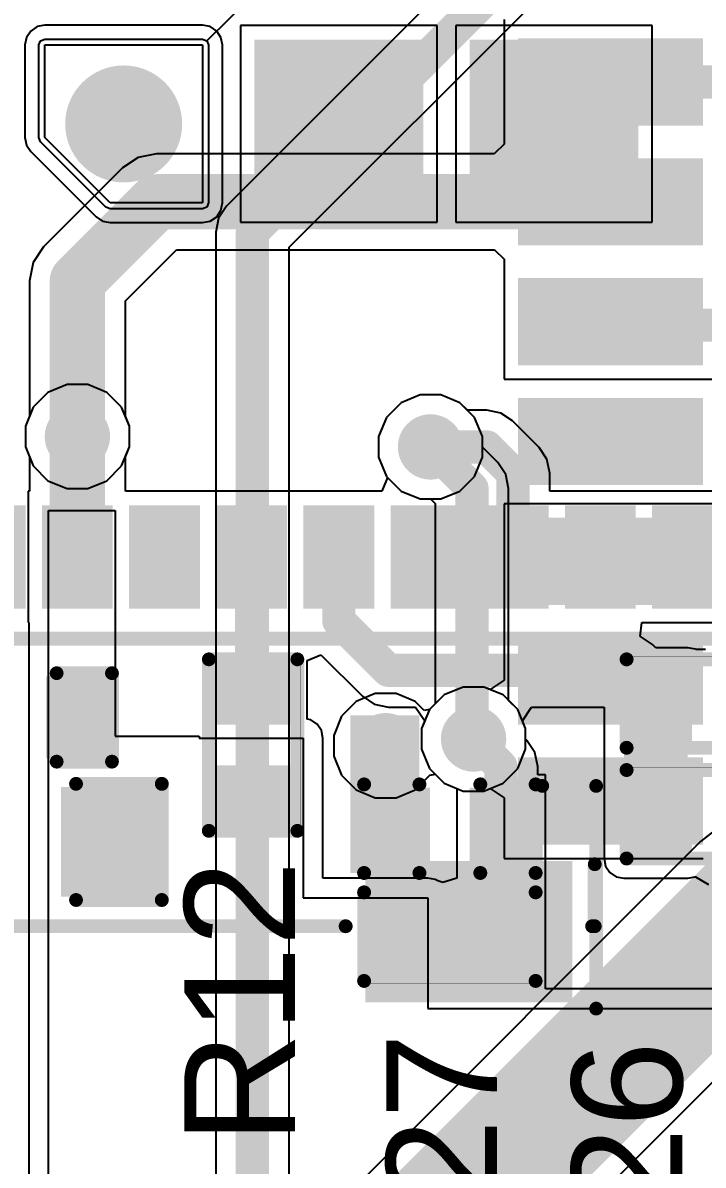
# Model space of a CAD drawing. Header units: inches. Extents: x 0 to 5376, y 0 to 5416.
# Drawn here: x 10.08 to 16.32, y 91.09 to 101.58 of the extents above; entities that cross this region are included whole.
import ezdxf

# ---------------------------------------------------------------- set-up
doc = ezdxf.new("R2010")
doc.units = ezdxf.units.IN
for name, color, linetype in [('Bottom Layer', 5, 'Continuous'), ('Bottom Overlay', 54, 'Continuous'), ('Bottom Paste', 16, 'Continuous'), ('Bottom Solder', 6, 'Continuous'), ('Layer 1', 16, 'Continuous'), ('Layer 2', 76, 'Continuous'), ('Top Layer', 1, 'Continuous'), ('Top Overlay', 2, 'Continuous'), ('Top Paste', 8, 'Continuous'), ('Top Solder', 216, 'Continuous'), ('Via Holes', 16, 'Continuous')]:
    doc.layers.add(name, color=color, linetype=linetype)
doc.styles.add('Arial', font='', dxfattribs={"height": 0.2})
doc.styles.get('Arial').set_extended_font_data('Arial')

msp = doc.modelspace()

# ---------------------------------------------------------------- hatches: boundary and pattern name
at = {"layer": 'Bottom Layer'}
for points in [[(14.67, 100.688), (14.67, 101.388), (16.27, 101.388), (16.27, 100.688)], [(14.67, 99.588), (14.67, 100.288), (16.27, 100.288), (16.27, 99.588)], [(14.67, 98.488), (14.67, 99.188), (16.27, 99.188), (16.27, 98.488)], [(14.67, 97.388), (14.67, 98.088), (16.27, 98.088), (16.27, 97.388)], [(14.67, 96.288), (14.67, 96.988), (16.27, 96.988), (16.27, 96.288)], [(14.67, 95.188), (14.67, 95.888), (16.27, 95.888), (16.27, 95.188)], [(14.67, 94.088), (14.67, 94.788), (16.27, 94.788), (16.27, 94.088)], [(13.27, 92.638), (13.27, 93.838), (15.07, 93.838), (15.07, 92.638)]]:
    msp.add_hatch(color=5, dxfattribs=at).paths.add_polyline_path(points)
h = msp.add_hatch(color=5, dxfattribs=at)
edge = h.paths.add_edge_path()
edge.add_arc((10.576, 97.783), 0.3, 0, 360)
h = msp.add_hatch(color=5, dxfattribs=at)
edge = h.paths.add_edge_path()
edge.add_arc((13.818, 97.688), 0.3, 0, 360)
h = msp.add_hatch(color=5, dxfattribs=at)
edge = h.paths.add_edge_path()
edge.add_arc((13.406, 94.945), 0.3, 0, 360)
h = msp.add_hatch(color=5, dxfattribs=at)
edge = h.paths.add_edge_path()
edge.add_arc((14.213, 95.007), 0.3, 0, 360)
at = {"layer": 'Bottom Paste'}
for points in [[(14.67, 100.688), (14.67, 101.388), (16.27, 101.388), (16.27, 100.688)], [(14.67, 99.588), (14.67, 100.288), (16.27, 100.288), (16.27, 99.588)], [(14.67, 98.488), (14.67, 99.188), (16.27, 99.188), (16.27, 98.488)], [(14.67, 97.388), (14.67, 98.088), (16.27, 98.088), (16.27, 97.388)], [(14.67, 96.288), (14.67, 96.988), (16.27, 96.988), (16.27, 96.288)], [(14.67, 95.188), (14.67, 95.888), (16.27, 95.888), (16.27, 95.188)], [(14.67, 94.088), (14.67, 94.788), (16.27, 94.788), (16.27, 94.088)], [(13.27, 92.638), (13.27, 93.838), (15.07, 93.838), (15.07, 92.638)]]:
    msp.add_hatch(color=16, dxfattribs=at).paths.add_polyline_path(points)
at = {"layer": 'Bottom Solder'}
for points in [[(14.62, 100.638), (14.62, 101.438), (16.32, 101.438), (16.32, 100.638)], [(14.62, 99.538), (14.62, 100.338), (16.32, 100.338), (16.32, 99.538)], [(14.62, 98.438), (14.62, 99.238), (16.32, 99.238), (16.32, 98.438)], [(14.62, 97.338), (14.62, 98.138), (16.32, 98.138), (16.32, 97.338)], [(14.62, 96.238), (14.62, 97.038), (16.32, 97.038), (16.32, 96.238)], [(14.62, 95.138), (14.62, 95.938), (16.32, 95.938), (16.32, 95.138)], [(14.62, 94.038), (14.62, 94.838), (16.32, 94.838), (16.32, 94.038)], [(13.22, 92.588), (13.22, 93.888), (15.12, 93.888), (15.12, 92.588)]]:
    msp.add_hatch(color=6, dxfattribs=at).paths.add_polyline_path(points)
at = {"layer": 'Layer 1'}
h = msp.add_hatch(color=16, dxfattribs=at)
edge = h.paths.add_edge_path()
edge.add_arc((10.576, 97.783), 0.3, 0, 360)
h = msp.add_hatch(color=16, dxfattribs=at)
edge = h.paths.add_edge_path()
edge.add_arc((13.818, 97.688), 0.3, 0, 360)
h = msp.add_hatch(color=16, dxfattribs=at)
edge = h.paths.add_edge_path()
edge.add_arc((13.406, 94.945), 0.3, 0, 360)
h = msp.add_hatch(color=16, dxfattribs=at)
edge = h.paths.add_edge_path()
edge.add_arc((14.213, 95.007), 0.3, 0, 360)
at = {"layer": 'Layer 2'}
h = msp.add_hatch(color=76, dxfattribs=at)
edge = h.paths.add_edge_path()
edge.add_arc((10.576, 97.783), 0.3, 0, 360)
h = msp.add_hatch(color=76, dxfattribs=at)
edge = h.paths.add_edge_path()
edge.add_arc((13.818, 97.688), 0.3, 0, 360)
h = msp.add_hatch(color=76, dxfattribs=at)
edge = h.paths.add_edge_path()
edge.add_arc((13.406, 94.945), 0.3, 0, 360)
h = msp.add_hatch(color=76, dxfattribs=at)
edge = h.paths.add_edge_path()
edge.add_arc((14.213, 95.007), 0.3, 0, 360)
at = {"layer": 'Top Layer'}
for points in [[(12.251, 99.928), (12.251, 101.378), (13.701, 101.378), (13.701, 99.928)], [(14.226, 99.928), (14.226, 101.378), (15.676, 101.378), (15.676, 99.928)], [(10.301, 96.253), (10.301, 97.103), (10.851, 97.103), (10.851, 96.253)], [(11.101, 96.253), (11.101, 97.103), (11.651, 97.103), (11.651, 96.253)], [(11.901, 96.253), (11.901, 97.103), (12.451, 97.103), (12.451, 96.253)], [(12.701, 96.253), (12.701, 97.103), (13.251, 97.103), (13.251, 96.253)], [(13.501, 96.253), (13.501, 97.103), (14.051, 97.103), (14.051, 96.253)], [(14.301, 96.253), (14.301, 97.103), (14.851, 97.103), (14.851, 96.253)], [(15.101, 96.253), (15.101, 97.103), (15.651, 97.103), (15.651, 96.253)], [(15.901, 96.253), (15.901, 97.103), (16.451, 97.103), (16.451, 96.253)], [(12.506, 95.192), (11.871, 95.192), (11.871, 95.65), (12.506, 95.65)], [(15.593, 93.91), (16.18, 93.91), (16.18, 95.662), (15.593, 95.662)], [(16.164, 95.65), (16.164, 95.015), (15.707, 95.015), (15.707, 95.65)], [(10.805, 95.523), (10.805, 94.888), (10.347, 94.888), (10.347, 95.523)], [(13.081, 93.777), (13.716, 93.777), (13.716, 95.225), (13.081, 95.225)], [(12.506, 94.253), (11.871, 94.253), (11.871, 94.71), (12.506, 94.71)], [(16.164, 94.634), (16.164, 93.999), (15.707, 93.999), (15.707, 94.634)], [(10.487, 93.618), (10.487, 94.507), (11.249, 94.507), (11.249, 93.618)], [(13.297, 93.866), (13.297, 94.501), (13.754, 94.501), (13.754, 93.866)], [(14.237, 93.866), (14.237, 94.501), (14.694, 94.501), (14.694, 93.866)], [(13.297, 92.875), (13.297, 93.51), (13.754, 93.51), (13.754, 92.875)], [(14.237, 92.875), (14.237, 93.51), (14.694, 93.51), (14.694, 92.875)]]:
    msp.add_hatch(color=1, dxfattribs=at).paths.add_polyline_path(points)
h = msp.add_hatch(color=1, dxfattribs=at)
edge = h.paths.add_edge_path()
edge.add_arc((11.001, 100.653), 0.435, 0, 360)
h = msp.add_hatch(color=1, dxfattribs=at)
edge = h.paths.add_edge_path()
edge.add_arc((10.576, 97.783), 0.3, 0, 360)
h = msp.add_hatch(color=1, dxfattribs=at)
edge = h.paths.add_edge_path()
edge.add_arc((13.818, 97.688), 0.3, 0, 360)
h = msp.add_hatch(color=1, dxfattribs=at)
edge = h.paths.add_edge_path()
edge.add_arc((13.406, 94.945), 0.3, 0, 360)
h = msp.add_hatch(color=1, dxfattribs=at)
edge = h.paths.add_edge_path()
edge.add_arc((14.213, 95.007), 0.3, 0, 360)
at = {"layer": 'Top Paste'}
for points in [[(12.251, 99.928), (12.251, 101.378), (13.701, 101.378), (13.701, 99.928)], [(14.226, 99.928), (14.226, 101.378), (15.676, 101.378), (15.676, 99.928)], [(10.301, 96.253), (10.301, 97.103), (10.851, 97.103), (10.851, 96.253)], [(11.101, 96.253), (11.101, 97.103), (11.651, 97.103), (11.651, 96.253)], [(11.901, 96.253), (11.901, 97.103), (12.451, 97.103), (12.451, 96.253)], [(12.701, 96.253), (12.701, 97.103), (13.251, 97.103), (13.251, 96.253)], [(13.501, 96.253), (13.501, 97.103), (14.051, 97.103), (14.051, 96.253)], [(14.301, 96.253), (14.301, 97.103), (14.851, 97.103), (14.851, 96.253)], [(15.101, 96.253), (15.101, 97.103), (15.651, 97.103), (15.651, 96.253)], [(15.901, 96.253), (15.901, 97.103), (16.451, 97.103), (16.451, 96.253)], [(12.506, 95.192), (11.871, 95.192), (11.871, 95.65), (12.506, 95.65)], [(16.164, 95.65), (16.164, 95.015), (15.707, 95.015), (15.707, 95.65)], [(10.805, 95.523), (10.805, 94.888), (10.347, 94.888), (10.347, 95.523)], [(12.506, 94.253), (11.871, 94.253), (11.871, 94.71), (12.506, 94.71)], [(16.164, 94.634), (16.164, 93.999), (15.707, 93.999), (15.707, 94.634)], [(10.487, 93.618), (10.487, 94.507), (11.249, 94.507), (11.249, 93.618)], [(13.297, 93.866), (13.297, 94.501), (13.754, 94.501), (13.754, 93.866)], [(14.237, 93.866), (14.237, 94.501), (14.694, 94.501), (14.694, 93.866)], [(13.297, 92.875), (13.297, 93.51), (13.754, 93.51), (13.754, 92.875)], [(14.237, 92.875), (14.237, 93.51), (14.694, 93.51), (14.694, 92.875)]]:
    msp.add_hatch(color=8, dxfattribs=at).paths.add_polyline_path(points)
h = msp.add_hatch(color=8, dxfattribs=at)
edge = h.paths.add_edge_path()
edge.add_arc((11.001, 100.653), 0.435, 0, 360)
at = {"layer": 'Top Solder'}
for points in [[(12.201, 99.878), (12.201, 101.428), (13.751, 101.428), (13.751, 99.878)], [(14.176, 99.878), (14.176, 101.428), (15.726, 101.428), (15.726, 99.878)], [(9.451, 96.203), (9.451, 97.153), (10.101, 97.153), (10.101, 96.203)], [(10.251, 96.203), (10.251, 97.153), (10.901, 97.153), (10.901, 96.203)], [(11.051, 96.203), (11.051, 97.153), (11.701, 97.153), (11.701, 96.203)], [(11.851, 96.203), (11.851, 97.153), (12.501, 97.153), (12.501, 96.203)], [(12.651, 96.203), (12.651, 97.153), (13.301, 97.153), (13.301, 96.203)], [(13.451, 96.203), (13.451, 97.153), (14.101, 97.153), (14.101, 96.203)], [(14.251, 96.203), (14.251, 97.153), (14.901, 97.153), (14.901, 96.203)], [(15.051, 96.203), (15.051, 97.153), (15.701, 97.153), (15.701, 96.203)], [(15.851, 96.203), (15.851, 97.153), (16.501, 97.153), (16.501, 96.203)], [(12.561, 95.137), (11.816, 95.137), (11.816, 95.705), (12.561, 95.705)], [(16.219, 95.705), (16.219, 94.96), (15.652, 94.96), (15.652, 95.705)], [(10.865, 95.583), (10.865, 94.828), (10.287, 94.828), (10.287, 95.583)], [(12.561, 94.198), (11.816, 94.198), (11.816, 94.765), (12.561, 94.765)], [(16.219, 94.689), (16.219, 93.944), (15.652, 93.944), (15.652, 94.689)], [(10.427, 93.558), (10.427, 94.567), (11.309, 94.567), (11.309, 93.558)], [(13.237, 93.806), (13.237, 94.561), (13.814, 94.561), (13.814, 93.806)], [(14.177, 93.806), (14.177, 94.561), (14.754, 94.561), (14.754, 93.806)], [(13.242, 92.82), (13.242, 93.565), (13.809, 93.565), (13.809, 92.82)], [(14.182, 92.82), (14.182, 93.565), (14.749, 93.565), (14.749, 92.82)]]:
    msp.add_hatch(color=216, dxfattribs=at).paths.add_polyline_path(points)
h = msp.add_hatch(color=216, dxfattribs=at)
edge = h.paths.add_edge_path()
edge.add_arc((11.001, 100.653), 0.537, 0, 360)
at = {"layer": 'Via Holes'}
h = msp.add_hatch(color=7, dxfattribs=at)
edge = h.paths.add_edge_path()
edge.add_arc((10.576, 97.783), 0.15, 0, 360)
h = msp.add_hatch(color=7, dxfattribs=at)
edge = h.paths.add_edge_path()
edge.add_arc((13.818, 97.688), 0.15, 0, 360)
h = msp.add_hatch(color=7, dxfattribs=at)
edge = h.paths.add_edge_path()
edge.add_arc((14.213, 95.007), 0.15, 0, 360)
h = msp.add_hatch(color=7, dxfattribs=at)
edge = h.paths.add_edge_path()
edge.add_arc((13.406, 94.945), 0.15, 0, 360)

# ---------------------------------------------------------------- linework, layer by layer
at = {"layer": 'Bottom Layer'}
for p, q in [((14.493, 101.611), (14.493, 101.484)), ((14.493, 101.484), (14.493, 100.468)), ((14.493, 100.468), (14.403, 100.379)), ((11.302, 100.379), (11.134, 100.345)), ((14.403, 100.379), (11.302, 100.379)), ((10.991, 100.25), (10.265, 99.524)), ((11.134, 100.345), (10.991, 100.25)), ((10.265, 99.524), (10.17, 99.381)), ((11.017, 99.03), (11.485, 99.498)), ((11.485, 99.498), (14.405, 99.498)), ((14.405, 99.498), (14.493, 99.411)), ((14.493, 99.411), (14.493, 99.284)), ((10.17, 99.381), (10.136, 99.212)), ((10.136, 99.212), (10.136, 97.969)), ((14.493, 99.284), (14.493, 98.311)), ((11.017, 97.969), (11.017, 99.03)), ((14.493, 98.311), (16.448, 98.311)), ((13.723, 98.166), (13.547, 98.093)), ((13.913, 98.166), (13.723, 98.166)), ((14.088, 98.093), (13.913, 98.166)), ((13.547, 98.093), (13.413, 97.959)), ((14.223, 97.959), (14.088, 98.093)), ((10.136, 97.969), (10.099, 97.878)), ((11.054, 97.878), (11.017, 97.969)), ((13.413, 97.959), (13.34, 97.783)), ((14.295, 97.783), (14.223, 97.959)), ((10.099, 97.878), (10.099, 97.688)), ((11.054, 97.688), (11.054, 97.878)), ((13.34, 97.783), (13.34, 97.593)), ((14.295, 97.593), (14.295, 97.783)), ((10.099, 97.688), (10.171, 97.513)), ((10.981, 97.513), (11.054, 97.688)), ((13.34, 97.593), (13.413, 97.418)), ((14.223, 97.418), (14.295, 97.593)), ((10.171, 97.513), (10.306, 97.378)), ((10.847, 97.378), (10.981, 97.513)), ((13.413, 97.418), (13.547, 97.283)), ((14.088, 97.283), (14.223, 97.418)), ((10.306, 97.378), (10.481, 97.306)), ((10.671, 97.306), (10.847, 97.378)), ((10.481, 97.306), (10.671, 97.306)), ((13.547, 97.283), (13.723, 97.211)), ((13.723, 97.211), (13.913, 97.211)), ((13.913, 97.211), (14.088, 97.283)), ((16.448, 97.166), (14.493, 97.166)), ((14.493, 97.166), (14.493, 96.193)), ((14.493, 96.193), (14.493, 96.111)), ((14.493, 96.111), (14.493, 95.984)), ((14.493, 95.984), (14.493, 95.546)), ((14.493, 95.546), (14.366, 95.461)), ((14.118, 95.484), (13.943, 95.412)), ((14.308, 95.484), (14.118, 95.484)), ((14.366, 95.461), (14.308, 95.484)), ((13.943, 95.412), (13.808, 95.277)), ((13.808, 95.277), (13.736, 95.102)), ((13.736, 95.102), (13.736, 94.912)), ((13.736, 94.912), (13.808, 94.736)), ((13.808, 94.736), (13.943, 94.602)), ((13.943, 94.602), (14.118, 94.529)), ((14.118, 94.529), (14.308, 94.529)), ((14.308, 94.529), (14.366, 94.553)), ((14.366, 94.553), (14.493, 94.468)), ((14.493, 94.468), (14.493, 93.911)), ((14.493, 93.911), (16.321, 93.911))]:
    msp.add_line(p, q, dxfattribs=at)
for points in [[(15.47, 101.038, 0.305, 0.305, 0), (17.072, 101.038, 0.305, 0.305, 0)], [(10.576, 99.212, 0.508, 0.508, 0), (11.302, 99.938, 0.508, 0.508, 0)], [(11.302, 99.938, 0.508, 0.508, 0), (15.47, 99.938, 0.508, 0.508, 0)], [(10.576, 97.783, 0.508, 0.508, 0), (10.576, 99.212, 0.508, 0.508, 0)], [(15.47, 98.838, 0.305, 0.305, 0), (15.503, 98.806, 0.305, 0.305, 0)], [(15.503, 98.806, 0.305, 0.305, 0), (17.145, 98.806, 0.305, 0.305, 0)], [(15.47, 96.638, 0.305, 0.305, 0), (16.675, 96.638, 0.305, 0.305, 0)]]:
    msp.add_lwpolyline(points, format="xyseb", dxfattribs=at)
for points in [[(15.394, 101.038, 0.152, 0.152, 1), (15.547, 101.038, 0.152, 0.152, 1)], [(11.175, 99.938, 0.254, 0.254, 1), (11.429, 99.938, 0.254, 0.254, 1)], [(11.175, 99.938, 0.254, 0.254, 1), (11.429, 99.938, 0.254, 0.254, 1)], [(15.343, 99.938, 0.254, 0.254, 1), (15.597, 99.938, 0.254, 0.254, 1)], [(10.449, 99.212, 0.254, 0.254, 1), (10.703, 99.212, 0.254, 0.254, 1)], [(10.449, 99.212, 0.254, 0.254, 1), (10.703, 99.212, 0.254, 0.254, 1)], [(15.394, 98.838, 0.152, 0.152, 1), (15.547, 98.838, 0.152, 0.152, 1)], [(15.426, 98.806, 0.152, 0.152, 1), (15.579, 98.806, 0.152, 0.152, 1)], [(15.426, 98.806, 0.152, 0.152, 1), (15.579, 98.806, 0.152, 0.152, 1)], [(10.449, 97.783, 0.254, 0.254, 1), (10.703, 97.783, 0.254, 0.254, 1)], [(15.394, 96.638, 0.152, 0.152, 1), (15.547, 96.638, 0.152, 0.152, 1)]]:
    msp.add_lwpolyline(points, format="xyseb", close=True, dxfattribs=at)
at = {"layer": 'Bottom Overlay'}
for points in [[(15.325, 93.288, 0.127, 0.127, 0), (15.325, 93.857, 0.127, 0.127, 0)], [(6.502, 93.288, 0.127, 0.127, 0), (13.039, 93.288, 0.127, 0.127, 0)], [(15.302, 93.288, 0.127, 0.127, 0), (15.325, 93.288, 0.127, 0.127, 0)]]:
    msp.add_lwpolyline(points, format="xyseb", dxfattribs=at)
for points in [[(15.294, 93.857, 0.0635, 0.0635, 1), (15.357, 93.857, 0.0635, 0.0635, 1)], [(13.007, 93.288, 0.0635, 0.0635, 1), (13.071, 93.288, 0.0635, 0.0635, 1)], [(15.27, 93.288, 0.0635, 0.0635, 1), (15.333, 93.288, 0.0635, 0.0635, 1)], [(15.294, 93.288, 0.0635, 0.0635, 1), (15.357, 93.288, 0.0635, 0.0635, 1)], [(15.294, 93.288, 0.0635, 0.0635, 1), (15.357, 93.288, 0.0635, 0.0635, 1)]]:
    msp.add_lwpolyline(points, format="xyseb", close=True, dxfattribs=at)
at = {"layer": 'Layer 1'}
for p, q in [((10.481, 98.261), (10.306, 98.188)), ((10.671, 98.261), (10.481, 98.261)), ((10.847, 98.188), (10.671, 98.261)), ((10.306, 98.188), (10.171, 98.054)), ((10.981, 98.054), (10.847, 98.188)), ((13.723, 98.166), (13.547, 98.093)), ((13.913, 98.166), (13.723, 98.166)), ((14.088, 98.093), (13.913, 98.166)), ((10.171, 98.054), (10.099, 97.878)), ((11.054, 97.878), (10.981, 98.054)), ((13.547, 98.093), (13.413, 97.959)), ((14.223, 97.959), (14.088, 98.093)), ((13.413, 97.959), (13.34, 97.783)), ((14.295, 97.783), (14.223, 97.959)), ((10.099, 97.878), (10.099, 97.688)), ((11.054, 97.688), (11.054, 97.878)), ((13.34, 97.783), (13.34, 97.593)), ((14.295, 97.687), (14.295, 97.783)), ((10.099, 97.688), (10.171, 97.513)), ((10.981, 97.513), (11.054, 97.688)), ((14.437, 97.545), (14.295, 97.687)), ((13.34, 97.593), (13.413, 97.418)), ((14.51, 97.436), (14.437, 97.545)), ((10.171, 97.513), (10.306, 97.378)), ((10.847, 97.378), (10.981, 97.513)), ((13.413, 97.418), (13.547, 97.283)), ((14.535, 97.307), (14.51, 97.436)), ((10.306, 97.378), (10.481, 97.306)), ((10.671, 97.306), (10.847, 97.378)), ((10.481, 97.306), (10.671, 97.306)), ((13.547, 97.283), (13.723, 97.211)), ((13.723, 97.211), (13.819, 97.211)), ((13.819, 97.211), (13.862, 97.168)), ((14.535, 95.36), (14.535, 97.307)), ((13.862, 97.168), (13.862, 95.331)), ((13.862, 95.331), (13.808, 95.277)), ((14.618, 95.277), (14.535, 95.36)), ((13.808, 95.277), (13.736, 95.102)), ((14.691, 95.102), (14.618, 95.277)), ((13.736, 95.102), (13.736, 94.912)), ((14.691, 94.912), (14.691, 95.102)), ((13.736, 94.912), (13.808, 94.736)), ((14.618, 94.736), (14.691, 94.912)), ((13.808, 94.736), (13.943, 94.602)), ((14.484, 94.602), (14.618, 94.736)), ((13.943, 94.602), (14.118, 94.529)), ((14.308, 94.529), (14.484, 94.602)), ((14.118, 94.529), (14.308, 94.529)), ((16.465, 94.196), (16.296, 94.065)), ((16.296, 94.065), (11.333, 89.103)), ((12.732, 88.184), (17.455, 92.906))]:
    msp.add_line(p, q, dxfattribs=at)
for points in [[(13.818, 97.688, 0.305, 0.305, 0), (14.199, 97.307, 0.305, 0.305, 0)], [(14.199, 95.021, 0.305, 0.305, 0), (14.199, 97.307, 0.305, 0.305, 0)], [(11.913, 88.523, 1.27, 1.27, 0), (16.875, 93.486, 1.27, 1.27, 0)]]:
    msp.add_lwpolyline(points, format="xyseb", dxfattribs=at)
for points in [[(13.741, 97.688, 0.152, 0.152, 1), (13.894, 97.688, 0.152, 0.152, 1)], [(14.122, 97.307, 0.152, 0.152, 1), (14.275, 97.307, 0.152, 0.152, 1)], [(14.122, 97.307, 0.152, 0.152, 1), (14.275, 97.307, 0.152, 0.152, 1)], [(14.122, 95.021, 0.152, 0.152, 1), (14.275, 95.021, 0.152, 0.152, 1)], [(16.558, 93.486, 0.635, 0.635, 1), (17.193, 93.486, 0.635, 0.635, 1)]]:
    msp.add_lwpolyline(points, format="xyseb", close=True, dxfattribs=at)
at = {"layer": 'Layer 2'}
for p, q in [((14.9, 102.854), (11.945, 99.898)), ((12.519, 99.521), (15.278, 102.279)), ((11.945, 99.898), (11.872, 99.789)), ((11.872, 99.789), (11.846, 99.66)), ((11.846, 99.66), (11.846, 81.585)), ((12.519, 81.585), (12.519, 99.521)), ((10.481, 98.261), (10.306, 98.188)), ((10.671, 98.261), (10.481, 98.261)), ((10.847, 98.188), (10.671, 98.261)), ((10.306, 98.188), (10.171, 98.054)), ((10.981, 98.054), (10.847, 98.188)), ((13.723, 98.166), (13.547, 98.093)), ((13.913, 98.166), (13.723, 98.166)), ((14.088, 98.093), (13.913, 98.166)), ((10.171, 98.054), (10.099, 97.878)), ((11.054, 97.878), (10.981, 98.054)), ((13.547, 98.093), (13.413, 97.959)), ((14.223, 97.959), (14.088, 98.093)), ((13.413, 97.959), (13.34, 97.783)), ((14.295, 97.783), (14.223, 97.959)), ((10.099, 97.878), (10.099, 97.688)), ((11.054, 97.688), (11.054, 97.878)), ((13.34, 97.783), (13.34, 97.593)), ((14.295, 97.593), (14.295, 97.783)), ((10.099, 97.688), (10.171, 97.513)), ((10.981, 97.513), (11.054, 97.688)), ((13.34, 97.593), (13.413, 97.418)), ((14.223, 97.418), (14.295, 97.593)), ((10.171, 97.513), (10.306, 97.378)), ((10.847, 97.378), (10.981, 97.513)), ((13.413, 97.418), (13.547, 97.283)), ((14.088, 97.283), (14.223, 97.418)), ((10.306, 97.378), (10.481, 97.306)), ((10.671, 97.306), (10.847, 97.378)), ((10.481, 97.306), (10.671, 97.306)), ((13.547, 97.283), (13.723, 97.211)), ((13.723, 97.211), (13.913, 97.211)), ((13.913, 97.211), (14.088, 97.283)), ((14.118, 95.484), (13.943, 95.412)), ((14.308, 95.484), (14.118, 95.484)), ((14.484, 95.412), (14.308, 95.484)), ((13.136, 95.35), (13.001, 95.216)), ((13.311, 95.423), (13.136, 95.35)), ((13.501, 95.423), (13.311, 95.423)), ((13.677, 95.35), (13.501, 95.423)), ((13.76, 95.268), (13.677, 95.35)), ((13.943, 95.412), (13.808, 95.277)), ((14.618, 95.277), (14.484, 95.412)), ((13.001, 95.216), (12.929, 95.04)), ((13.808, 95.277), (13.76, 95.268)), ((14.691, 95.102), (14.618, 95.277)), ((12.929, 95.04), (12.929, 94.85)), ((14.691, 94.912), (14.691, 95.102)), ((14.618, 94.736), (14.691, 94.912)), ((12.929, 94.85), (13.001, 94.675)), ((14.484, 94.602), (14.618, 94.736)), ((13.001, 94.675), (13.136, 94.54)), ((13.677, 94.54), (13.811, 94.675)), ((13.811, 94.675), (13.86, 94.684)), ((13.86, 94.684), (13.943, 94.602)), ((13.943, 94.602), (14.118, 94.529)), ((14.308, 94.529), (14.484, 94.602)), ((13.136, 94.54), (13.311, 94.467)), ((13.501, 94.467), (13.677, 94.54)), ((14.118, 94.529), (14.308, 94.529)), ((13.311, 94.467), (13.501, 94.467))]:
    msp.add_line(p, q, dxfattribs=at)
for points in [[(12.183, 99.66, 0.305, 0.305, 0), (15.138, 102.616, 0.305, 0.305, 0)], [(12.183, 81.042, 0.305, 0.305, 0), (12.183, 99.66, 0.305, 0.305, 0)]]:
    msp.add_lwpolyline(points, format="xyseb", dxfattribs=at)
msp.add_lwpolyline([(12.106, 99.66, 0.152, 0.152, 1), (12.259, 99.66, 0.152, 0.152, 1)], format="xyseb", close=True, dxfattribs=at)
msp.add_lwpolyline([(12.106, 99.66, 0.152, 0.152, 1), (12.259, 99.66, 0.152, 0.152, 1)], format="xyseb", close=True, dxfattribs=at)
at = {"layer": 'Top Layer'}
for p, q in [((10.207, 101.546), (10.148, 101.506)), ((10.276, 101.559), (10.207, 101.546)), ((11.726, 101.559), (10.276, 101.559)), ((11.796, 101.546), (11.726, 101.559)), ((11.855, 101.506), (11.796, 101.546)), ((13.879, 101.556), (12.074, 101.556)), ((12.074, 101.556), (12.074, 99.75)), ((13.879, 99.75), (13.879, 101.556)), ((15.854, 101.556), (14.049, 101.556)), ((14.049, 101.556), (14.049, 99.75)), ((15.854, 99.75), (15.854, 101.556)), ((10.109, 101.447), (10.095, 101.378)), ((10.148, 101.506), (10.109, 101.447)), ((11.894, 101.447), (11.855, 101.506)), ((11.908, 101.378), (11.894, 101.447)), ((10.095, 101.378), (10.095, 100.528)), ((10.276, 100.528), (10.276, 101.378)), ((10.276, 101.378), (11.726, 101.378)), ((11.726, 101.378), (11.726, 99.928)), ((11.908, 99.928), (11.908, 101.378)), ((10.095, 100.528), (10.109, 100.459)), ((10.109, 100.459), (10.148, 100.4)), ((10.876, 99.928), (10.276, 100.528)), ((10.148, 100.4), (10.748, 99.8)), ((10.876, 99.928), (10.876, 99.928)), ((11.726, 99.928), (10.876, 99.928)), ((11.855, 99.8), (11.894, 99.859)), ((11.894, 99.859), (11.908, 99.928)), ((10.748, 99.8), (10.807, 99.761)), ((10.807, 99.761), (10.876, 99.747)), ((10.876, 99.747), (11.726, 99.747)), ((11.726, 99.747), (11.796, 99.761)), ((11.796, 99.761), (11.855, 99.8)), ((12.074, 99.75), (13.879, 99.75)), ((14.049, 99.75), (15.854, 99.75)), ((10.481, 98.261), (10.306, 98.188)), ((10.671, 98.261), (10.481, 98.261)), ((10.847, 98.188), (10.671, 98.261)), ((10.306, 98.188), (10.171, 98.054)), ((10.981, 98.054), (10.847, 98.188)), ((13.723, 98.166), (13.547, 98.093)), ((13.913, 98.166), (13.723, 98.166)), ((14.088, 98.093), (13.913, 98.166)), ((10.171, 98.054), (10.099, 97.878)), ((11.054, 97.878), (10.981, 98.054)), ((13.547, 98.093), (13.413, 97.959)), ((14.157, 98.025), (14.088, 98.093)), ((13.413, 97.959), (13.34, 97.783)), ((14.334, 98.025), (14.157, 98.025)), ((14.463, 97.999), (14.334, 98.025)), ((14.572, 97.926), (14.463, 97.999)), ((10.099, 97.878), (10.099, 97.688)), ((11.054, 97.688), (11.054, 97.878)), ((14.814, 97.684), (14.572, 97.926)), ((13.34, 97.783), (13.34, 97.593)), ((10.099, 97.688), (10.136, 97.598)), ((11.017, 97.598), (11.054, 97.688)), ((14.887, 97.575), (14.814, 97.684)), ((10.136, 97.598), (10.136, 97.281)), ((11.017, 97.281), (11.017, 97.598)), ((13.34, 97.593), (13.413, 97.418)), ((14.913, 97.446), (14.887, 97.575)), ((13.413, 97.418), (13.422, 97.408)), ((14.913, 97.281), (14.913, 97.446)), ((13.422, 97.408), (13.37, 97.281)), ((10.136, 97.281), (10.124, 97.281)), ((10.124, 97.281), (10.124, 96.075)), ((13.37, 97.281), (11.017, 97.281)), ((16.629, 97.281), (14.913, 97.281)), ((10.312, 77.038), (10.312, 97.104)), ((10.312, 97.104), (10.922, 97.104)), ((10.922, 97.104), (10.922, 95.034)), ((10.124, 96.075), (10.131, 96.075)), ((10.131, 96.075), (10.131, 90.717)), ((15.744, 95.948), (15.757, 96.075)), ((15.757, 96.075), (16.629, 96.075)), ((15.747, 95.948), (15.744, 95.948)), ((15.856, 95.875), (15.747, 95.948)), ((15.887, 95.844), (15.856, 95.875)), ((12.684, 95.728), (12.811, 95.78)), ((12.811, 95.78), (13.193, 95.399)), ((16.18, 95.844), (15.887, 95.844)), ((16.249, 95.83), (16.18, 95.844)), ((16.253, 95.827), (16.249, 95.83)), ((16.342, 95.827), (16.253, 95.827)), ((12.684, 95.189), (12.684, 95.728)), ((13.193, 95.399), (13.302, 95.326)), ((13.302, 95.326), (13.431, 95.3)), ((13.431, 95.3), (13.68, 95.3)), ((13.68, 95.3), (13.765, 95.173)), ((14.662, 95.173), (14.746, 95.3)), ((14.746, 95.3), (15.411, 95.3)), ((15.411, 95.3), (15.411, 93.91)), ((12.719, 95.182), (12.684, 95.189)), ((12.777, 95.143), (12.719, 95.182)), ((12.817, 95.084), (12.777, 95.143)), ((13.765, 95.173), (13.736, 95.102)), ((14.691, 95.102), (14.662, 95.173)), ((10.922, 95.034), (11.694, 95.034)), ((11.694, 95.034), (11.694, 95.015)), ((11.694, 95.015), (12.649, 95.015)), ((12.649, 95.015), (12.649, 93.548)), ((12.83, 95.015), (12.817, 95.084)), ((12.83, 93.729), (12.83, 95.015)), ((13.736, 95.102), (13.736, 94.912)), ((14.691, 95.005), (14.691, 95.102)), ((14.703, 94.993), (14.691, 95.005)), ((13.736, 94.912), (13.808, 94.736)), ((14.776, 94.884), (14.703, 94.993)), ((14.802, 94.755), (14.776, 94.884)), ((13.808, 94.736), (13.943, 94.602)), ((14.802, 94.678), (14.802, 94.755)), ((13.943, 94.602), (14.059, 94.553)), ((14.872, 94.678), (14.802, 94.678)), ((14.872, 93.688), (14.872, 94.678)), ((14.059, 94.553), (14.059, 93.729)), ((15.411, 93.91), (15.425, 93.84)), ((15.425, 93.84), (15.464, 93.781)), ((15.464, 93.781), (15.523, 93.742)), ((13.792, 93.729), (12.83, 93.729)), ((13.862, 93.716), (13.792, 93.729)), ((13.886, 93.706), (13.862, 93.716)), ((13.932, 93.688), (13.886, 93.706)), ((14.059, 93.729), (13.932, 93.688)), ((14.872, 92.713), (14.872, 93.688)), ((15.523, 93.742), (15.593, 93.728)), ((15.593, 93.728), (16.18, 93.728)), ((16.18, 93.728), (16.243, 93.741)), ((16.243, 93.741), (16.25, 93.741)), ((16.25, 93.741), (16.37, 93.67)), ((12.649, 93.548), (13.792, 93.548)), ((13.792, 93.548), (13.792, 92.532)), ((16.809, 92.713), (14.872, 92.713)), ((13.792, 92.532), (16.809, 92.532))]:
    msp.add_line(p, q, dxfattribs=at)
for points in [[(10.576, 96.678, 0.508, 0.508, 0), (10.576, 97.783, 0.508, 0.508, 0)], [(13.818, 97.688, 0.305, 0.305, 0), (14.334, 97.688, 0.305, 0.305, 0)], [(14.334, 97.688, 0.305, 0.305, 0), (14.576, 97.446, 0.305, 0.305, 0)], [(14.576, 96.678, 0.305, 0.305, 0), (14.576, 97.446, 0.305, 0.305, 0)], [(12.176, 95.434, 0.305, 0.305, 0), (12.176, 96.678, 0.305, 0.305, 0)], [(12.976, 96.091, 0.305, 0.305, 0), (12.976, 96.678, 0.305, 0.305, 0)], [(12.976, 96.091, 0.305, 0.305, 0), (13.431, 95.637, 0.305, 0.305, 0)], [(13.431, 95.637, 0.305, 0.305, 0), (15.618, 95.637, 0.305, 0.305, 0)], [(15.618, 95.637, 0.305, 0.305, 0), (15.886, 95.369, 0.305, 0.305, 0)], [(12.176, 95.434, 0.305, 0.305, 0), (12.189, 95.421, 0.305, 0.305, 0)], [(15.886, 94.786, 0.305, 0.305, 0), (15.886, 95.369, 0.305, 0.305, 0)], [(14.213, 95.007, 0.305, 0.305, 0), (14.465, 94.755, 0.305, 0.305, 0)], [(14.465, 93.193, 0.305, 0.305, 0), (14.465, 94.755, 0.305, 0.305, 0)]]:
    msp.add_lwpolyline(points, format="xyseb", dxfattribs=at)
for points in [[(10.449, 97.783, 0.254, 0.254, 1), (10.703, 97.783, 0.254, 0.254, 1)], [(13.741, 97.688, 0.152, 0.152, 1), (13.894, 97.688, 0.152, 0.152, 1)], [(14.258, 97.688, 0.152, 0.152, 1), (14.41, 97.688, 0.152, 0.152, 1)], [(14.258, 97.688, 0.152, 0.152, 1), (14.41, 97.688, 0.152, 0.152, 1)], [(14.5, 97.446, 0.152, 0.152, 1), (14.652, 97.446, 0.152, 0.152, 1)], [(14.5, 97.446, 0.152, 0.152, 1), (14.652, 97.446, 0.152, 0.152, 1)], [(10.449, 96.678, 0.254, 0.254, 1), (10.703, 96.678, 0.254, 0.254, 1)], [(12.1, 96.678, 0.152, 0.152, 1), (12.252, 96.678, 0.152, 0.152, 1)], [(12.9, 96.678, 0.152, 0.152, 1), (13.053, 96.678, 0.152, 0.152, 1)], [(14.5, 96.678, 0.152, 0.152, 1), (14.652, 96.678, 0.152, 0.152, 1)], [(12.9, 96.091, 0.152, 0.152, 1), (13.053, 96.091, 0.152, 0.152, 1)], [(12.9, 96.091, 0.152, 0.152, 1), (13.053, 96.091, 0.152, 0.152, 1)], [(13.355, 95.637, 0.152, 0.152, 1), (13.507, 95.637, 0.152, 0.152, 1)], [(13.355, 95.637, 0.152, 0.152, 1), (13.507, 95.637, 0.152, 0.152, 1)], [(15.542, 95.637, 0.152, 0.152, 1), (15.694, 95.637, 0.152, 0.152, 1)], [(15.542, 95.637, 0.152, 0.152, 1), (15.694, 95.637, 0.152, 0.152, 1)], [(12.1, 95.434, 0.152, 0.152, 1), (12.252, 95.434, 0.152, 0.152, 1)], [(12.1, 95.434, 0.152, 0.152, 1), (12.252, 95.434, 0.152, 0.152, 1)], [(12.113, 95.421, 0.152, 0.152, 1), (12.265, 95.421, 0.152, 0.152, 1)], [(15.81, 95.369, 0.152, 0.152, 1), (15.962, 95.369, 0.152, 0.152, 1)], [(15.81, 95.369, 0.152, 0.152, 1), (15.962, 95.369, 0.152, 0.152, 1)], [(14.137, 95.007, 0.152, 0.152, 1), (14.29, 95.007, 0.152, 0.152, 1)], [(14.389, 94.755, 0.152, 0.152, 1), (14.541, 94.755, 0.152, 0.152, 1)], [(14.389, 94.755, 0.152, 0.152, 1), (14.541, 94.755, 0.152, 0.152, 1)], [(15.81, 94.786, 0.152, 0.152, 1), (15.962, 94.786, 0.152, 0.152, 1)], [(14.389, 93.193, 0.152, 0.152, 1), (14.541, 93.193, 0.152, 0.152, 1)]]:
    msp.add_lwpolyline(points, format="xyseb", close=True, dxfattribs=at)
at = {"layer": 'Top Overlay'}
for points in [[(9.476, 95.928, 0.127, 0.127, 0), (18.676, 95.928, 0.127, 0.127, 0)], [(11.783, 95.738, 0.127, 0.127, 0), (12.595, 95.738, 0.127, 0.127, 0)], [(11.783, 94.164, 0.127, 0.127, 0), (11.783, 95.738, 0.127, 0.127, 0)], [(12.595, 94.164, 0.127, 0.127, 0), (12.595, 95.738, 0.127, 0.127, 0)], [(12.621, 94.138, 0.00323, 0.00323, 0), (12.621, 95.764, 0.00323, 0.00323, 0)], [(15.618, 95.738, 0.127, 0.127, 0), (17.193, 95.738, 0.127, 0.127, 0)], [(15.618, 94.926, 0.127, 0.127, 0), (15.618, 95.738, 0.127, 0.127, 0)], [(15.593, 95.764, 0.00323, 0.00323, 0), (17.218, 95.764, 0.00323, 0.00323, 0)], [(10.386, 95.611, 0.127, 0.127, 0), (10.894, 95.611, 0.127, 0.127, 0)], [(10.894, 94.799, 0.127, 0.127, 0), (10.894, 95.611, 0.127, 0.127, 0)], [(15.618, 94.926, 0.127, 0.127, 0), (17.193, 94.926, 0.127, 0.127, 0)], [(10.386, 94.799, 0.127, 0.127, 0), (10.894, 94.799, 0.127, 0.127, 0)], [(15.618, 94.722, 0.127, 0.127, 0), (17.193, 94.722, 0.127, 0.127, 0)], [(15.618, 93.91, 0.127, 0.127, 0), (15.618, 94.722, 0.127, 0.127, 0)], [(15.593, 94.748, 0.00323, 0.00323, 0), (17.218, 94.748, 0.00323, 0.00323, 0)], [(10.563, 94.595, 0.127, 0.127, 0), (11.351, 94.595, 0.127, 0.127, 0)], [(11.351, 93.529, 0.127, 0.127, 0), (11.351, 94.595, 0.127, 0.127, 0)], [(13.208, 94.59, 0.127, 0.127, 0), (13.716, 94.59, 0.127, 0.127, 0)], [(13.208, 93.777, 0.127, 0.127, 0), (13.208, 94.59, 0.127, 0.127, 0)], [(14.275, 94.59, 0.127, 0.127, 0), (14.783, 94.59, 0.127, 0.127, 0)], [(14.783, 93.777, 0.127, 0.127, 0), (14.783, 94.59, 0.127, 0.127, 0)], [(14.843, 94.576, 0.127, 0.127, 0), (15.339, 94.576, 0.127, 0.127, 0)], [(15.339, 92.532, 0.127, 0.127, 0), (15.339, 94.576, 0.127, 0.127, 0)], [(11.783, 94.164, 0.127, 0.127, 0), (12.595, 94.164, 0.127, 0.127, 0)], [(15.618, 93.91, 0.127, 0.127, 0), (17.193, 93.91, 0.127, 0.127, 0)], [(13.208, 93.777, 0.127, 0.127, 0), (13.716, 93.777, 0.127, 0.127, 0)], [(14.275, 93.777, 0.127, 0.127, 0), (14.783, 93.777, 0.127, 0.127, 0)], [(13.208, 93.599, 0.127, 0.127, 0), (14.783, 93.599, 0.127, 0.127, 0)], [(13.208, 92.786, 0.127, 0.127, 0), (13.208, 93.599, 0.127, 0.127, 0)], [(14.783, 92.786, 0.127, 0.127, 0), (14.783, 93.599, 0.127, 0.127, 0)], [(10.563, 93.529, 0.127, 0.127, 0), (11.351, 93.529, 0.127, 0.127, 0)], [(13.208, 92.786, 0.127, 0.127, 0), (14.783, 92.786, 0.127, 0.127, 0)], [(13.183, 92.761, 0.00323, 0.00323, 0), (14.808, 92.761, 0.00323, 0.00323, 0)]]:
    msp.add_lwpolyline(points, format="xyseb", dxfattribs=at)
for points in [[(11.751, 95.738, 0.0635, 0.0635, 1), (11.814, 95.738, 0.0635, 0.0635, 1)], [(11.751, 95.738, 0.0635, 0.0635, 1), (11.814, 95.738, 0.0635, 0.0635, 1)], [(12.564, 95.738, 0.0635, 0.0635, 1), (12.627, 95.738, 0.0635, 0.0635, 1)], [(12.564, 95.738, 0.0635, 0.0635, 1), (12.627, 95.738, 0.0635, 0.0635, 1)], [(12.62, 95.764, 0.00161, 0.00161, 1), (12.622, 95.764, 0.00161, 0.00161, 1)], [(15.586, 95.738, 0.0635, 0.0635, 1), (15.65, 95.738, 0.0635, 0.0635, 1)], [(15.586, 95.738, 0.0635, 0.0635, 1), (15.65, 95.738, 0.0635, 0.0635, 1)], [(15.592, 95.764, 0.00161, 0.00161, 1), (15.593, 95.764, 0.00161, 0.00161, 1)], [(10.354, 95.611, 0.0635, 0.0635, 1), (10.417, 95.611, 0.0635, 0.0635, 1)], [(10.862, 95.611, 0.0635, 0.0635, 1), (10.925, 95.611, 0.0635, 0.0635, 1)], [(10.862, 95.611, 0.0635, 0.0635, 1), (10.925, 95.611, 0.0635, 0.0635, 1)], [(15.586, 94.926, 0.0635, 0.0635, 1), (15.65, 94.926, 0.0635, 0.0635, 1)], [(15.586, 94.926, 0.0635, 0.0635, 1), (15.65, 94.926, 0.0635, 0.0635, 1)], [(10.354, 94.799, 0.0635, 0.0635, 1), (10.417, 94.799, 0.0635, 0.0635, 1)], [(10.862, 94.799, 0.0635, 0.0635, 1), (10.925, 94.799, 0.0635, 0.0635, 1)], [(10.862, 94.799, 0.0635, 0.0635, 1), (10.925, 94.799, 0.0635, 0.0635, 1)], [(15.586, 94.722, 0.0635, 0.0635, 1), (15.65, 94.722, 0.0635, 0.0635, 1)], [(15.586, 94.722, 0.0635, 0.0635, 1), (15.65, 94.722, 0.0635, 0.0635, 1)], [(15.592, 94.748, 0.00161, 0.00161, 1), (15.593, 94.748, 0.00161, 0.00161, 1)], [(10.532, 94.595, 0.0635, 0.0635, 1), (10.595, 94.595, 0.0635, 0.0635, 1)], [(11.319, 94.595, 0.0635, 0.0635, 1), (11.383, 94.595, 0.0635, 0.0635, 1)], [(11.319, 94.595, 0.0635, 0.0635, 1), (11.383, 94.595, 0.0635, 0.0635, 1)], [(13.176, 94.59, 0.0635, 0.0635, 1), (13.24, 94.59, 0.0635, 0.0635, 1)], [(13.176, 94.59, 0.0635, 0.0635, 1), (13.24, 94.59, 0.0635, 0.0635, 1)], [(13.684, 94.59, 0.0635, 0.0635, 1), (13.748, 94.59, 0.0635, 0.0635, 1)], [(14.243, 94.59, 0.0635, 0.0635, 1), (14.307, 94.59, 0.0635, 0.0635, 1)], [(14.751, 94.59, 0.0635, 0.0635, 1), (14.815, 94.59, 0.0635, 0.0635, 1)], [(14.751, 94.59, 0.0635, 0.0635, 1), (14.815, 94.59, 0.0635, 0.0635, 1)], [(14.812, 94.576, 0.0635, 0.0635, 1), (14.875, 94.576, 0.0635, 0.0635, 1)], [(15.307, 94.576, 0.0635, 0.0635, 1), (15.37, 94.576, 0.0635, 0.0635, 1)], [(15.307, 94.576, 0.0635, 0.0635, 1), (15.37, 94.576, 0.0635, 0.0635, 1)], [(11.751, 94.164, 0.0635, 0.0635, 1), (11.814, 94.164, 0.0635, 0.0635, 1)], [(11.751, 94.164, 0.0635, 0.0635, 1), (11.814, 94.164, 0.0635, 0.0635, 1)], [(12.564, 94.164, 0.0635, 0.0635, 1), (12.627, 94.164, 0.0635, 0.0635, 1)], [(12.564, 94.164, 0.0635, 0.0635, 1), (12.627, 94.164, 0.0635, 0.0635, 1)], [(12.62, 94.138, 0.00161, 0.00161, 1), (12.622, 94.138, 0.00161, 0.00161, 1)], [(15.586, 93.91, 0.0635, 0.0635, 1), (15.65, 93.91, 0.0635, 0.0635, 1)], [(15.586, 93.91, 0.0635, 0.0635, 1), (15.65, 93.91, 0.0635, 0.0635, 1)], [(13.176, 93.777, 0.0635, 0.0635, 1), (13.24, 93.777, 0.0635, 0.0635, 1)], [(13.176, 93.777, 0.0635, 0.0635, 1), (13.24, 93.777, 0.0635, 0.0635, 1)], [(13.684, 93.777, 0.0635, 0.0635, 1), (13.748, 93.777, 0.0635, 0.0635, 1)], [(14.243, 93.777, 0.0635, 0.0635, 1), (14.307, 93.777, 0.0635, 0.0635, 1)], [(14.751, 93.777, 0.0635, 0.0635, 1), (14.815, 93.777, 0.0635, 0.0635, 1)], [(14.751, 93.777, 0.0635, 0.0635, 1), (14.815, 93.777, 0.0635, 0.0635, 1)], [(13.176, 93.599, 0.0635, 0.0635, 1), (13.24, 93.599, 0.0635, 0.0635, 1)], [(13.176, 93.599, 0.0635, 0.0635, 1), (13.24, 93.599, 0.0635, 0.0635, 1)], [(14.751, 93.599, 0.0635, 0.0635, 1), (14.815, 93.599, 0.0635, 0.0635, 1)], [(14.751, 93.599, 0.0635, 0.0635, 1), (14.815, 93.599, 0.0635, 0.0635, 1)], [(10.532, 93.529, 0.0635, 0.0635, 1), (10.595, 93.529, 0.0635, 0.0635, 1)], [(11.319, 93.529, 0.0635, 0.0635, 1), (11.383, 93.529, 0.0635, 0.0635, 1)], [(11.319, 93.529, 0.0635, 0.0635, 1), (11.383, 93.529, 0.0635, 0.0635, 1)], [(13.176, 92.786, 0.0635, 0.0635, 1), (13.24, 92.786, 0.0635, 0.0635, 1)], [(13.176, 92.786, 0.0635, 0.0635, 1), (13.24, 92.786, 0.0635, 0.0635, 1)], [(14.751, 92.786, 0.0635, 0.0635, 1), (14.815, 92.786, 0.0635, 0.0635, 1)], [(14.751, 92.786, 0.0635, 0.0635, 1), (14.815, 92.786, 0.0635, 0.0635, 1)], [(13.182, 92.761, 0.00161, 0.00161, 1), (13.183, 92.761, 0.00161, 0.00161, 1)], [(14.807, 92.761, 0.00161, 0.00161, 1), (14.809, 92.761, 0.00161, 0.00161, 1)], [(15.307, 92.532, 0.0635, 0.0635, 1), (15.37, 92.532, 0.0635, 0.0635, 1)]]:
    msp.add_lwpolyline(points, format="xyseb", close=True, dxfattribs=at)
at = {"layer": 'Top Solder'}
for p, q in [((11.765, 101.416), (5375.917, 5416.349)), ((10.222, 101.378), (10.238, 101.416)), ((10.238, 101.416), (10.276, 101.432)), ((10.276, 101.432), (11.726, 101.432)), ((11.726, 101.432), (11.765, 101.416)), ((11.765, 101.416), (11.781, 101.378)), ((10.222, 100.528), (10.222, 101.378)), ((11.781, 101.378), (11.781, 99.928)), ((10.238, 100.49), (10.222, 100.528)), ((10.222, 100.528), (10.222, 100.528)), ((10.838, 99.89), (10.238, 100.49)), ((10.876, 99.874), (10.838, 99.89)), ((11.726, 99.874), (10.876, 99.874)), ((11.765, 99.89), (11.726, 99.874)), ((11.781, 99.928), (11.765, 99.89))]:
    msp.add_line(p, q, dxfattribs=at)

# ---------------------------------------------------------------- texts
at = {"layer": 'Top Overlay', "style": 'Arial'}
for s, p in [('R12', (12.573, 91.288)), ('R27', (14.427, 89.705)), ('C26', (16.129, 89.629))]:
    msp.add_text(s, height=1.016, rotation=90, dxfattribs=at).set_placement(p)

doc.saveas('drawing.dxf')
